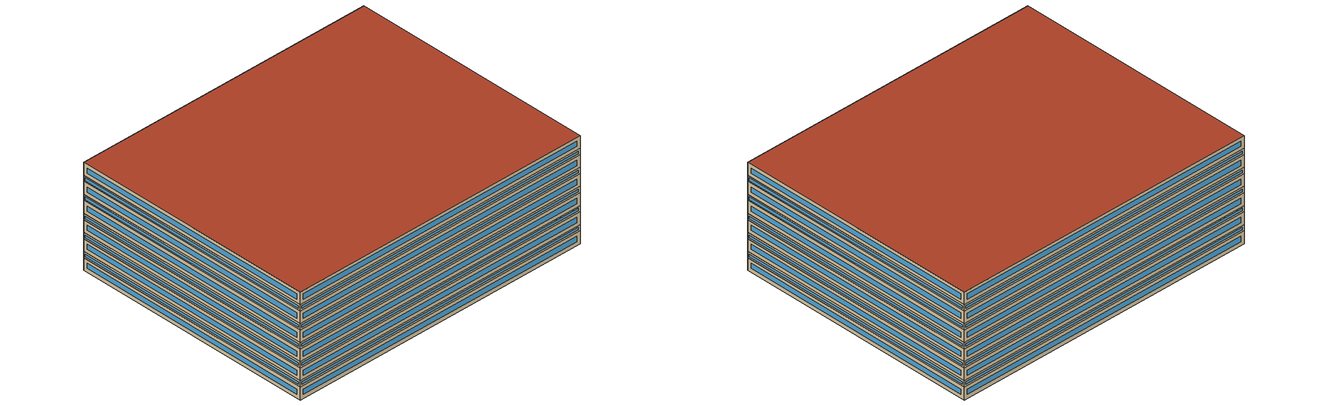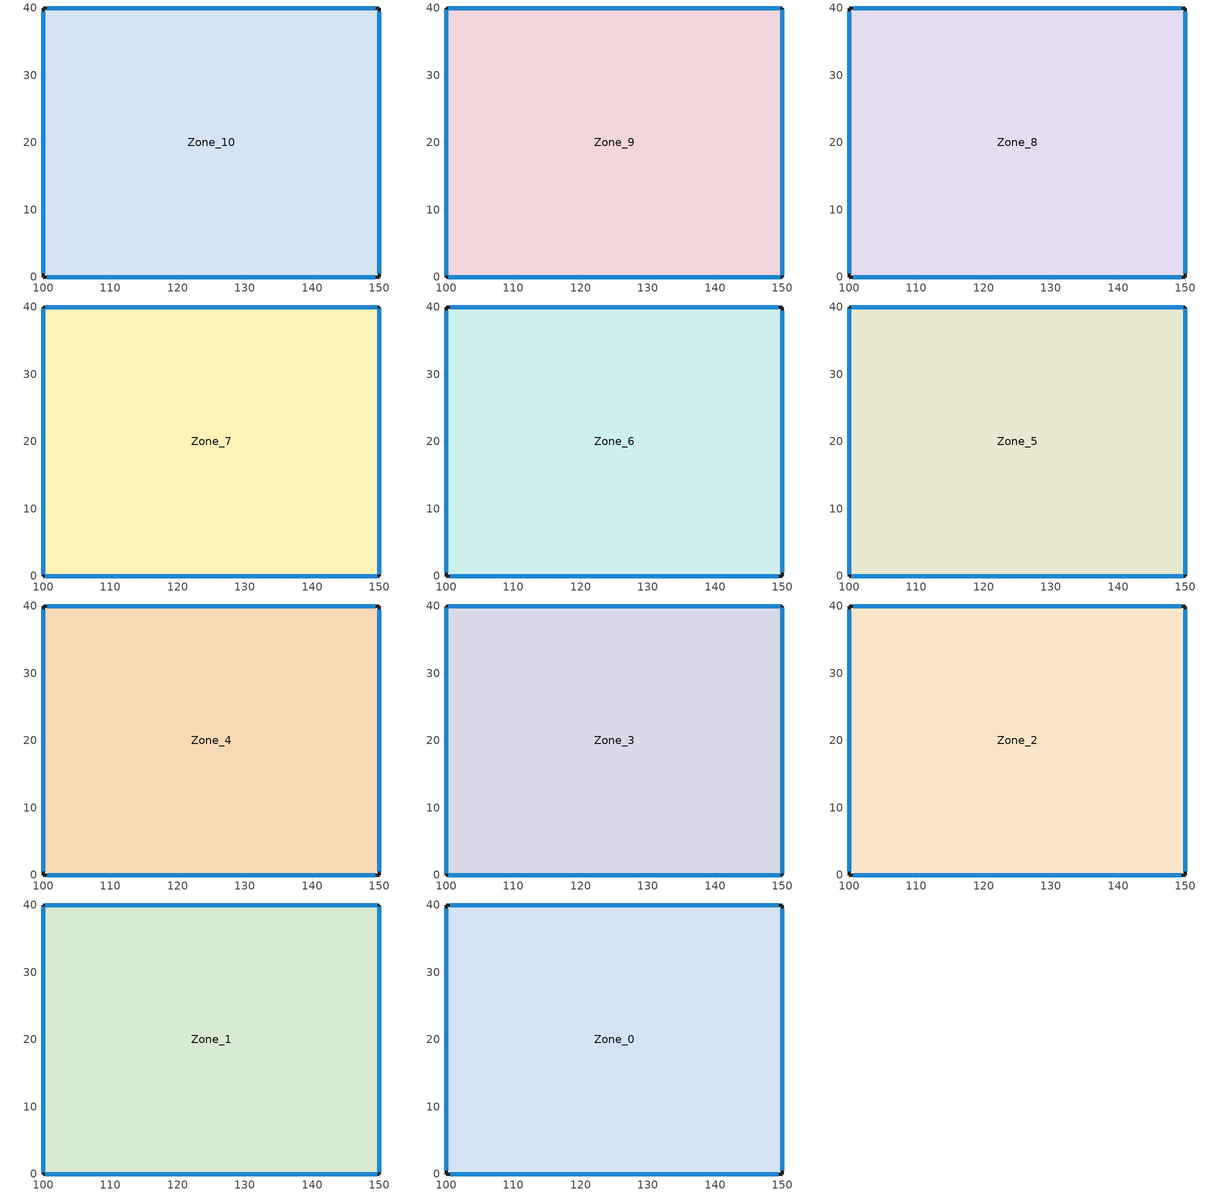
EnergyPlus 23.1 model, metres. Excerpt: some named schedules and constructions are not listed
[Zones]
Zone_10
 floor outside (90.1-2019 Nonresidential CZ 0 Exterior Floor (Mass)): 150,0 100,0 100,40 150,40 z0.5
 wall outside (90.1-2019 Nonresidential CZ 0 Exterior Wall (Mass)): 150,0 150,40 100,40 100,0 150,0 z0.5:2.5
 window (90.1-2019 Nonresidential CZ 0 Glazing (Operable)): 150,0.59 150,39.41 / 149.41,40 100.59,40 / 100,39.41 100,0.59 / 100.59,0 149.41,0 z1.09:1.91
Zone_9
 floor to Zone_10 (Interior Slab (Mass)_FLIPPED): 150,0 100,0 100,40 150,40 z2.5
 wall outside (90.1-2019 Nonresidential CZ 0 Exterior Wall (Mass)): 150,0 150,40 100,40 100,0 150,0 z2.5:3.5
 window (90.1-2019 Nonresidential CZ 0 Glazing (Operable)): 150,0.3 150,39.7 / 149.7,40 100.3,40 / 100,39.7 100,0.3 / 100.3,0 149.7,0 z2.8:3.2
Zone_8
 floor to Zone_9 (Interior Slab (Mass)_FLIPPED): 150,0 100,0 100,40 150,40 z3.5
 wall outside (90.1-2019 Nonresidential CZ 0 Exterior Wall (Mass)): 150,0 150,40 100,40 100,0 150,0 z3.5:5.5
 window (90.1-2019 Nonresidential CZ 0 Glazing (Operable)): 150,0.59 150,39.41 / 149.41,40 100.59,40 / 100,39.41 100,0.59 / 100.59,0 149.41,0 z4.09:4.91
Zone_7
 floor to Zone_8 (Interior Slab (Mass)_FLIPPED): 150,0 100,0 100,40 150,40 z5.5
 wall outside (90.1-2019 Nonresidential CZ 0 Exterior Wall (Mass)): 150,0 150,40 100,40 100,0 150,0 z5.5:6.5
 window (90.1-2019 Nonresidential CZ 0 Glazing (Operable)): 150,0.3 150,39.7 / 149.7,40 100.3,40 / 100,39.7 100,0.3 / 100.3,0 149.7,0 z5.8:6.2
Zone_6
 floor to Zone_7 (Interior Slab (Mass)_FLIPPED): 150,0 100,0 100,40 150,40 z6.5
 wall outside (90.1-2019 Nonresidential CZ 0 Exterior Wall (Mass)): 150,0 150,40 100,40 100,0 150,0 z6.5:8.5
 window (90.1-2019 Nonresidential CZ 0 Glazing (Operable)): 150,0.59 150,39.41 / 149.41,40 100.59,40 / 100,39.41 100,0.59 / 100.59,0 149.41,0 z7.09:7.91
Zone_5
 floor to Zone_6 (Interior Slab (Mass)_FLIPPED): 150,0 100,0 100,40 150,40 z8.5
 wall outside (90.1-2019 Nonresidential CZ 0 Exterior Wall (Mass)): 150,0 150,40 100,40 100,0 150,0 z8.5:9.5
 window (90.1-2019 Nonresidential CZ 0 Glazing (Operable)): 150,0.3 150,39.7 / 149.7,40 100.3,40 / 100,39.7 100,0.3 / 100.3,0 149.7,0 z8.8:9.2
Zone_4
 floor to Zone_5 (Interior Slab (Mass)_FLIPPED): 150,0 100,0 100,40 150,40 z9.5
 wall outside (90.1-2019 Nonresidential CZ 0 Exterior Wall (Mass)): 150,0 150,40 100,40 100,0 150,0 z9.5:11.5
 window (90.1-2019 Nonresidential CZ 0 Glazing (Operable)): 150,0.59 150,39.41 / 149.41,40 100.59,40 / 100,39.41 100,0.59 / 100.59,0 149.41,0 z10.09:10.91
Zone_3
 floor to Zone_4 (Interior Slab (Mass)_FLIPPED): 150,0 100,0 100,40 150,40 z11.5
 wall outside (90.1-2019 Nonresidential CZ 0 Exterior Wall (Mass)): 150,0 150,40 100,40 100,0 150,0 z11.5:12.5
 window (90.1-2019 Nonresidential CZ 0 Glazing (Operable)): 150,0.3 150,39.7 / 149.7,40 100.3,40 / 100,39.7 100,0.3 / 100.3,0 149.7,0 z11.8:12.2
Zone_2
 floor to Zone_3 (Interior Slab (Mass)_FLIPPED): 150,0 100,0 100,40 150,40 z12.5
 wall outside (90.1-2019 Nonresidential CZ 0 Exterior Wall (Mass)): 150,0 150,40 100,40 100,0 150,0 z12.5:14.5
 window (90.1-2019 Nonresidential CZ 0 Glazing (Operable)): 150,0.59 150,39.41 / 149.41,40 100.59,40 / 100,39.41 100,0.59 / 100.59,0 149.41,0 z13.09:13.91
Zone_1
 floor to Zone_2 (Interior Slab (Mass)_FLIPPED): 150,0 100,0 100,40 150,40 z14.5
 wall outside (90.1-2019 Nonresidential CZ 0 Exterior Wall (Mass)): 150,0 150,40 100,40 100,0 150,0 z14.5:15.5
 window (90.1-2019 Nonresidential CZ 0 Glazing (Operable)): 150,0.3 150,39.7 / 149.7,40 100.3,40 / 100,39.7 100,0.3 / 100.3,0 149.7,0 z14.8:15.2
Zone_0
 floor to Zone_1 (Interior Slab (Mass)_FLIPPED): 150,0 100,0 100,40 150,40 z15.5
 wall outside (90.1-2019 Nonresidential CZ 0 Exterior Wall (Mass)): 150,0 150,40 100,40 100,0 150,0 z15.5:17.5
 window (90.1-2019 Nonresidential CZ 0 Glazing (Operable)): 150,0.59 150,39.41 / 149.41,40 100.59,40 / 100,39.41 100,0.59 / 100.59,0 149.41,0 z16.09:16.91
 roof outside (90.1-2019 Nonresidential CZ 0 Exterior Roof (Mass)): 150,0 150,40 100,40 100,0 z17.5
[Schedule:Week:Daily]
CoolAvail_Zone_0_5: bfa7a8d4-6c56-4eff-bc5e-0618cf705621, 9cbed45e-63e8-4420-9a23-7f25957aa236, ef76ad71-7aaa-48a0-8e2c-fa70e842b56d, a43690ce-abb1-4da6-8cce-8481ea17eb74, 9cea89d7-eb24-4dcb-80fd-6958ede221d2, f4515d3c-328b-4c36-b737-3e4fbc606386, d6c9fbda-9c15-47d9-b869-da36010bdc4e, bfa7a8d4-6c56-4eff-bc5e-0618cf705621, bfa7a8d4-6c56-4eff-bc5e-0618cf705621, bfa7a8d4-6c56-4eff-bc5e-0618cf705621, bfa7a8d4-6c56-4eff-bc5e-0618cf705621, bfa7a8d4-6c56-4eff-bc5e-0618cf705621
CoolAvail_Zone_0_6: 59e5be97-33a9-4e03-82cd-77cbf9fea0a8, f5dad141-542a-48d2-b0c4-1b4ec5e46d7d, e0329e75-8594-46f3-8365-09f184f3d3c9, b85ddf77-71dd-4be8-8f48-0589f0cc54c9, 7c17c076-9c5c-4c49-8d7e-45ff4d4fd69f, 12a81014-9a70-4d75-962c-54732fd2817a, c8675d83-cc90-463b-8c33-fb7fa0b07f96, 59e5be97-33a9-4e03-82cd-77cbf9fea0a8, 59e5be97-33a9-4e03-82cd-77cbf9fea0a8, 59e5be97-33a9-4e03-82cd-77cbf9fea0a8, 59e5be97-33a9-4e03-82cd-77cbf9fea0a8, 59e5be97-33a9-4e03-82cd-77cbf9fea0a8
CoolAvail_Zone_0_7: cc56d085-d39f-49b6-9984-6ebc21cebae5, 10959cd0-f199-414d-9872-cf62450d83ae, 3cb80067-d96f-4fd9-81ae-80d8df03a0bd, d27c0b45-92c3-4db3-94aa-8d0116486a5d, faa8700b-9fde-41c6-9d48-d74e5590db6a, be9f164d-7db2-450c-ba37-8baf8c0ef6a5, 0efa19ce-e470-418a-8fb1-a87900ff5547, cc56d085-d39f-49b6-9984-6ebc21cebae5, cc56d085-d39f-49b6-9984-6ebc21cebae5, cc56d085-d39f-49b6-9984-6ebc21cebae5, cc56d085-d39f-49b6-9984-6ebc21cebae5, cc56d085-d39f-49b6-9984-6ebc21cebae5
CoolAvail_Zone_0_8: 11e1f09c-7582-4db8-b70a-5f12b58b5dc1, 8d978f04-2901-4319-afd5-be1bd5bee483, 486659df-fef1-48ce-bb1c-c3dd13010f79, 0366723c-bc0d-41cf-a795-b8832c644d88, d8c662f0-4c6b-42ae-a5f8-e1e0e819b8d4, 562e9b33-d1b3-493e-8375-723c1353a6f5, 8a405f9d-42d0-44d9-96d0-330464419840, 11e1f09c-7582-4db8-b70a-5f12b58b5dc1, 11e1f09c-7582-4db8-b70a-5f12b58b5dc1, 11e1f09c-7582-4db8-b70a-5f12b58b5dc1, 11e1f09c-7582-4db8-b70a-5f12b58b5dc1, 11e1f09c-7582-4db8-b70a-5f12b58b5dc1
CoolAvail_Zone_0_9: f2db2952-6156-4be0-b031-513d2b609a8c, c3d44b06-ad62-4a2a-9ce1-f80689ff660c, 8a405f9d-42d0-44d9-96d0-330464419840, 26011c86-58b0-47a6-b7ac-7f8563470614, ee257502-f434-459f-b2b2-f89f0795eda3, 5e1cf9e3-ebf4-4ece-97b1-18b0a8a31690, 263a5a61-1005-4029-ad1b-b767cfe35c9a, f2db2952-6156-4be0-b031-513d2b609a8c, f2db2952-6156-4be0-b031-513d2b609a8c, f2db2952-6156-4be0-b031-513d2b609a8c, f2db2952-6156-4be0-b031-513d2b609a8c, f2db2952-6156-4be0-b031-513d2b609a8c
CoolAvail_Zone_0_10: b28ff34a-97d2-4053-96a5-9acbe20769d3, 8a405f9d-42d0-44d9-96d0-330464419840, 63384a4c-9a77-477f-b9fc-a7fdd59f03d3, c76344e2-4c84-49b0-b137-45472a97be06, dacf9c4f-a16a-4dea-aa38-e56684c88150, d44360a1-31f5-418b-95dc-6b8b4617e77d, 5390ab0d-8085-4e6a-8bdc-433647d100b4, b28ff34a-97d2-4053-96a5-9acbe20769d3, b28ff34a-97d2-4053-96a5-9acbe20769d3, b28ff34a-97d2-4053-96a5-9acbe20769d3, b28ff34a-97d2-4053-96a5-9acbe20769d3, b28ff34a-97d2-4053-96a5-9acbe20769d3
CoolAvail_Zone_0_11: 8a405f9d-42d0-44d9-96d0-330464419840, 2b8d5e29-07b5-4375-84f3-7e73669e9175, 3a0204a8-4d5d-41e9-8140-a7a473ba1b05, cb9b3dab-3040-43a9-9f2c-7b7c161b15a6, a3d280ab-82f1-45d7-8cca-5a24b01e2a6f, c001c453-f69e-448c-8d33-b542edf875d6, 191eb09b-cef3-4d27-8d14-0055ef203aa4, 8a405f9d-42d0-44d9-96d0-330464419840, 8a405f9d-42d0-44d9-96d0-330464419840, 8a405f9d-42d0-44d9-96d0-330464419840, 8a405f9d-42d0-44d9-96d0-330464419840, 8a405f9d-42d0-44d9-96d0-330464419840
CoolAvail_Zone_0_12: 8d9dd40b-f5b2-4f36-824a-397c20008174, 41e65c28-817b-4d10-8260-7fd657d4a8b6, e3f1449a-5789-42cc-85f7-f1df5d4685aa, b015f029-59fd-4882-8d7d-9e79fa4d0a65, e2ee728e-757a-497b-b5b6-d78eaf94be34, d8f13d92-78d2-4bae-a025-28c6bf115016, c376802d-16c4-43a9-a7ce-9245a3954db4, 8d9dd40b-f5b2-4f36-824a-397c20008174, 8d9dd40b-f5b2-4f36-824a-397c20008174, 8d9dd40b-f5b2-4f36-824a-397c20008174, 8d9dd40b-f5b2-4f36-824a-397c20008174, 8d9dd40b-f5b2-4f36-824a-397c20008174
CoolAvail_Zone_0_13: 6a0dd6d0-2053-4e08-afd2-584c9f20a87a, 29de9b9f-1699-40cd-89d7-d4e65299d2f3, 75d18138-b2cd-4d38-b6c1-a88f72da3fcc, bd7f5a20-327d-4547-bbc3-5b7452d7e966, bb364aa2-3d88-425e-afcd-be4a77a556ae, 9d736532-3372-4234-86f8-cec98393f69c, 51f0637d-8233-4b49-a189-c331064c739d, 6a0dd6d0-2053-4e08-afd2-584c9f20a87a, 6a0dd6d0-2053-4e08-afd2-584c9f20a87a, 6a0dd6d0-2053-4e08-afd2-584c9f20a87a, 6a0dd6d0-2053-4e08-afd2-584c9f20a87a, 6a0dd6d0-2053-4e08-afd2-584c9f20a87a
CoolAvail_Zone_0_14: 3b64f659-7a87-43c0-8593-ffb75930c7f4, 9866af8d-7ab0-4c81-8db6-ce00146023e8, 02405d4e-0d02-4eff-9657-d8f9128f4eab, b917b18e-be4c-4d95-8ca7-ef00fec35358, 70c9cd82-fe0e-49ee-aaf4-1c8ff27f5354, 42b8bfae-4ab3-4b91-9049-5aef0e0a45b5, 9cbcde63-174f-4098-b545-8a02de437128, 3b64f659-7a87-43c0-8593-ffb75930c7f4, 3b64f659-7a87-43c0-8593-ffb75930c7f4, 3b64f659-7a87-43c0-8593-ffb75930c7f4, 3b64f659-7a87-43c0-8593-ffb75930c7f4, 3b64f659-7a87-43c0-8593-ffb75930c7f4
CoolAvail_Zone_0_15: 19dac5b0-28fc-460c-81f9-3dbb121f2bf8, e9c57910-916d-46b4-aea8-ffc3126c18fa, 2e73e53b-a754-47bd-965a-2e9b6a3bb011, 3f37206c-4197-45cd-98ea-0984f4deacec, 8f52b9ad-d695-459a-8123-1d00cf1d1862, 923948f4-e046-4f33-9833-6f095076ca41, 2b3fc603-4b4f-4d7a-8bc2-6e0e08bcdc7b, 19dac5b0-28fc-460c-81f9-3dbb121f2bf8, 19dac5b0-28fc-460c-81f9-3dbb121f2bf8, 19dac5b0-28fc-460c-81f9-3dbb121f2bf8, 19dac5b0-28fc-460c-81f9-3dbb121f2bf8, 19dac5b0-28fc-460c-81f9-3dbb121f2bf8
CoolAvail_Zone_0_16: 2b24e0a0-77cd-4c2a-b642-03fc66f5c8b9, 106d7206-3cd6-40aa-bb3f-d1aa542cc2ae, d8816c3b-0b15-4ece-87b0-550193ae6b3b, 90097c4d-ccdb-4846-818d-3cb2f30ef5dc, 61b5032f-cd16-4827-b89d-23ab93cb0bca, 18b198f9-c7da-4087-b865-159950c574c9, df11aa4b-5de7-4dcf-b1b6-ac577a82ad4a, 2b24e0a0-77cd-4c2a-b642-03fc66f5c8b9, 2b24e0a0-77cd-4c2a-b642-03fc66f5c8b9, 2b24e0a0-77cd-4c2a-b642-03fc66f5c8b9, 2b24e0a0-77cd-4c2a-b642-03fc66f5c8b9, 2b24e0a0-77cd-4c2a-b642-03fc66f5c8b9
CoolAvail_Zone_0_17: 30b9171a-7657-45ad-8017-84e6404a233f, eef20202-03ec-4909-bd15-b857f90d6a31, bfdf7701-11bf-443c-8628-7934162078ba, d15e5b5d-5e37-4174-a93b-1081d327ba36, dcbeb821-1698-4cac-b286-aea139742297, 7116dbe5-212a-4f86-9218-e9f82299a115, 38d1916f-2a8a-4ab0-92c9-4a2c45943095, 30b9171a-7657-45ad-8017-84e6404a233f, 30b9171a-7657-45ad-8017-84e6404a233f, 30b9171a-7657-45ad-8017-84e6404a233f, 30b9171a-7657-45ad-8017-84e6404a233f, 30b9171a-7657-45ad-8017-84e6404a233f
CoolAvail_Zone_0_18: 0a7de23c-0324-448c-89ba-2cd380fbd515, 2aff8466-0908-4b61-bc1a-6bceaf2a4e85, aebfd59d-58d0-45e9-a04d-295ea184cf9d, 0a7de23c-0324-448c-89ba-2cd380fbd515, def8fd52-9c04-459b-b488-edd1ceb558e8, 2724fd72-7d31-4623-8ce8-dae60800fc56, a52faff9-5955-42e7-a57b-6a64d24945f9, 0a7de23c-0324-448c-89ba-2cd380fbd515, 0a7de23c-0324-448c-89ba-2cd380fbd515, 0a7de23c-0324-448c-89ba-2cd380fbd515, 0a7de23c-0324-448c-89ba-2cd380fbd515, 0a7de23c-0324-448c-89ba-2cd380fbd515
CoolAvail_Zone_0_19: 51f33bcb-c1b9-4dbf-a088-91283180cc94, f02aa9f5-7836-4d4f-86de-6ff0b72cae85, e110b118-d81a-4b43-8216-c1da41565a46, a215011d-4356-478b-a21d-b576fe264fa7, 516b1c36-25e3-4fd2-ba88-c9e099409a74, 2c939a17-2f24-48a6-9bbb-2f1d91a34e61, 83adf70c-07ae-41d9-8fd2-a52c17277c96, 51f33bcb-c1b9-4dbf-a088-91283180cc94, 51f33bcb-c1b9-4dbf-a088-91283180cc94, 51f33bcb-c1b9-4dbf-a088-91283180cc94, 51f33bcb-c1b9-4dbf-a088-91283180cc94, 51f33bcb-c1b9-4dbf-a088-91283180cc94
CoolAvail_Zone_0_20: 5dda5916-6d3c-48d9-a4eb-7cd58c6ca905, 90be5a14-d185-49e9-b411-98636482d1e4, 51f33bcb-c1b9-4dbf-a088-91283180cc94, 7a625284-486a-4df8-a195-787275be78b9, 2d9d3bc2-2be8-40e2-ba93-16945def3971, 50c1e71f-3c6f-4dce-aea5-29f5db3406b0, 3b2a50bb-8273-4419-a75b-b061611c1ee3, 5dda5916-6d3c-48d9-a4eb-7cd58c6ca905, 5dda5916-6d3c-48d9-a4eb-7cd58c6ca905, 5dda5916-6d3c-48d9-a4eb-7cd58c6ca905, 5dda5916-6d3c-48d9-a4eb-7cd58c6ca905, 5dda5916-6d3c-48d9-a4eb-7cd58c6ca905
CoolAvail_Zone_0_21: 79654032-0147-43e8-b268-009458f05259, 9cbed45e-63e8-4420-9a23-7f25957aa236, 033e5d23-12a7-46dc-9698-c5c22ac64766, ca0514e6-15e5-43fc-9152-7c261e085220, e4cf8d18-b06a-4275-8dae-d644d1fffa45, 5dfc78b0-88dd-4231-a396-0eb56cbd5de2, ad5cdd03-fd0d-46d1-a952-4600b6bc9a7e, 79654032-0147-43e8-b268-009458f05259, 79654032-0147-43e8-b268-009458f05259, 79654032-0147-43e8-b268-009458f05259, 79654032-0147-43e8-b268-009458f05259, 79654032-0147-43e8-b268-009458f05259
CoolAvail_Zone_0_22: ae0897ba-8887-4847-a761-27c239ed7601, e9241817-41b8-4c97-a5ac-5b412bfbf647, 6ed750c0-6651-479f-8583-a43f3ec745a4, ab5efb21-1b2c-4519-9a10-06b047222dca, 46cdaba4-7fc0-49bc-aa2e-e63d6e3d887b, 9b530ce9-eca5-4026-a7f3-7d5d08ebb73a, a49a7585-76db-4f9a-93a1-7b1e433aaa8e, ae0897ba-8887-4847-a761-27c239ed7601, ae0897ba-8887-4847-a761-27c239ed7601, ae0897ba-8887-4847-a761-27c239ed7601, ae0897ba-8887-4847-a761-27c239ed7601, ae0897ba-8887-4847-a761-27c239ed7601
CoolAvail_Zone_0_23: bf5dcc97-0650-4216-94ab-1fe1f55276a6, aaa1963e-e4e9-4f0a-8b44-b0072f10ddaf, b3fd5bc3-90ed-4f8e-8d6f-127abbd410e7, 532fc8c8-b428-4593-a29f-3708c2500318, c4eee6c1-9e5e-41c9-af96-8911827a25c9, db590865-4fe0-4535-94e5-8bd3e82d6c2f, 4a43e340-611f-4e7f-be46-f3b1aaa300a3, bf5dcc97-0650-4216-94ab-1fe1f55276a6, bf5dcc97-0650-4216-94ab-1fe1f55276a6, bf5dcc97-0650-4216-94ab-1fe1f55276a6, bf5dcc97-0650-4216-94ab-1fe1f55276a6, bf5dcc97-0650-4216-94ab-1fe1f55276a6
CoolAvail_Zone_0_24: b4f70b77-5474-4961-b665-f4b872168fce, 62a84dcf-005e-479f-bf49-5971cac001d6, 95043a9f-ae9f-4096-93dd-0030d5745bee, 71b5a1bf-89df-478a-94ba-3e6d224b1fce, 067f6a9f-440f-4da4-bc3c-4016dbe239e3, 51920650-d57b-432c-8473-77c249c60af3, 4e089610-16fc-4de8-8654-57ed60320646, b4f70b77-5474-4961-b665-f4b872168fce, b4f70b77-5474-4961-b665-f4b872168fce, b4f70b77-5474-4961-b665-f4b872168fce, b4f70b77-5474-4961-b665-f4b872168fce, b4f70b77-5474-4961-b665-f4b872168fce
CoolAvail_Zone_0_25: 3a8ff466-1572-43e3-b7c1-fb57bae7e5f6, af582de9-854c-4b27-ac37-ec64c0e964a6, 9561be1d-9728-4a63-9683-414e658ba770, 0c5d451c-b26a-42e6-8045-81209f73361d, 13c9dcf3-7c3c-4939-99bc-a66501a51218, bd35f572-6c14-4c75-a87f-39b822fabd9c, a0464ed6-f6ce-463c-902f-f49dfcaf50e5, 3a8ff466-1572-43e3-b7c1-fb57bae7e5f6, 3a8ff466-1572-43e3-b7c1-fb57bae7e5f6, 3a8ff466-1572-43e3-b7c1-fb57bae7e5f6, 3a8ff466-1572-43e3-b7c1-fb57bae7e5f6, 3a8ff466-1572-43e3-b7c1-fb57bae7e5f6
CoolAvail_Zone_0_26: 1a058e7b-2432-44ee-a387-212f9af2a98e, 89cbe1b4-be8d-420b-ad1d-481134bae030, e2c5f702-147f-4f45-8f93-eb151656052a, e8feb143-6619-4e44-abe4-59084b4926e8, d6372546-09e3-4d54-a7ad-aef5bb923712, bc1f5db8-0343-4289-98cc-e794d962400e, 8e44327a-f274-4954-8564-baa047c96d54, 1a058e7b-2432-44ee-a387-212f9af2a98e, 1a058e7b-2432-44ee-a387-212f9af2a98e, 1a058e7b-2432-44ee-a387-212f9af2a98e, 1a058e7b-2432-44ee-a387-212f9af2a98e, 1a058e7b-2432-44ee-a387-212f9af2a98e
CoolAvail_Zone_0_27: 5ebd543f-653b-4453-a2d1-aa20cdf9a81a, bec830b0-02b2-4883-9ad5-dd031b4d9da0, ac1a399e-7844-498d-8094-53b89d6a8a63, b0a6c523-17be-4de8-a007-4749900e1979, 89440362-d1a5-4c98-b4b5-20ca6e0c723e, 9bd72d2d-7662-4cc1-85ea-05f916025e89, e36e2bb7-caca-44e1-8e18-b27da54db28d, 5ebd543f-653b-4453-a2d1-aa20cdf9a81a, 5ebd543f-653b-4453-a2d1-aa20cdf9a81a, 5ebd543f-653b-4453-a2d1-aa20cdf9a81a, 5ebd543f-653b-4453-a2d1-aa20cdf9a81a, 5ebd543f-653b-4453-a2d1-aa20cdf9a81a
CoolAvail_Zone_0_28: 52f27922-8312-42f5-9ce3-bbaede20f962, d69800f2-0a2a-4179-96c9-3c352552a6cb, a7b39a6e-c28e-400f-b0cb-b89a44eba3be, 3c63a5d8-3374-4310-95cc-48742d6db97b, d15e5b5d-5e37-4174-a93b-1081d327ba36, 3a47506a-f390-4411-a07b-474aca295586, 79654032-0147-43e8-b268-009458f05259, 52f27922-8312-42f5-9ce3-bbaede20f962, 52f27922-8312-42f5-9ce3-bbaede20f962, 52f27922-8312-42f5-9ce3-bbaede20f962, 52f27922-8312-42f5-9ce3-bbaede20f962, 52f27922-8312-42f5-9ce3-bbaede20f962
CoolAvail_Zone_0_29: 9bbad1f3-deb7-427f-9d25-8d7d36413950, 53c1ea5d-1ebb-48b4-bd44-e5e57a493b47, 571e5022-c7a9-4193-872e-adb23b875967, fd1eebb7-ae25-4a0b-9ae9-f39244b66f8c, d15e5b5d-5e37-4174-a93b-1081d327ba36, d15e5b5d-5e37-4174-a93b-1081d327ba36, b8639eff-2515-4373-8ad7-ac73a9e1f874, 9bbad1f3-deb7-427f-9d25-8d7d36413950, 9bbad1f3-deb7-427f-9d25-8d7d36413950, 9bbad1f3-deb7-427f-9d25-8d7d36413950, 9bbad1f3-deb7-427f-9d25-8d7d36413950, 9bbad1f3-deb7-427f-9d25-8d7d36413950
CoolAvail_Zone_0_30: 7184da34-240c-4b6d-93ce-fbc2130ab747, 8a405f9d-42d0-44d9-96d0-330464419840, dc97af03-2384-4bb0-99b3-728cf9247e1d, 3a76f166-5242-40e2-934c-137b1db0427f, 603d38bc-9358-45a7-b500-89b06c01529a, 4439b08b-b3b5-4bb0-872a-ef064c6df472, 961611fc-6cb6-40a5-a8bc-84e99b759f59, 7184da34-240c-4b6d-93ce-fbc2130ab747, 7184da34-240c-4b6d-93ce-fbc2130ab747, 7184da34-240c-4b6d-93ce-fbc2130ab747, 7184da34-240c-4b6d-93ce-fbc2130ab747, 7184da34-240c-4b6d-93ce-fbc2130ab747
CoolAvail_Zone_0_31: 5a908684-f9cf-45b4-b5b8-ae8a123e500a, 7a625284-486a-4df8-a195-787275be78b9, 571e5022-c7a9-4193-872e-adb23b875967, 51099a20-6c29-4076-87bc-da8d38a44a4c, 9f34e41f-fa0a-4cca-84f2-8a4b7e5c9fff, 2e3ce53a-b27f-4b19-865a-8a59f8f3d9be, fb570989-6d79-4e23-96a0-bc028a045480, 5a908684-f9cf-45b4-b5b8-ae8a123e500a, 5a908684-f9cf-45b4-b5b8-ae8a123e500a, 5a908684-f9cf-45b4-b5b8-ae8a123e500a, 5a908684-f9cf-45b4-b5b8-ae8a123e500a, 5a908684-f9cf-45b4-b5b8-ae8a123e500a
CoolAvail_Zone_0_32: 33920dee-67d3-4b8c-8265-b6fee3f7193f, 4d3eb448-9b0c-49e7-af43-dd11c7dbcc7f, 14827110-bb91-4569-9464-842db7c2f4c9, 4415725f-ac32-4013-943e-1ba89236a3ae, cde782c4-b684-40ae-8943-953bc67c3267, 680fbcb8-d65b-47a6-8f7d-5d6d7eec2a61, a5b1e0ee-6456-494a-ac05-9d128e00ea1b, 33920dee-67d3-4b8c-8265-b6fee3f7193f, 33920dee-67d3-4b8c-8265-b6fee3f7193f, 33920dee-67d3-4b8c-8265-b6fee3f7193f, 33920dee-67d3-4b8c-8265-b6fee3f7193f, 33920dee-67d3-4b8c-8265-b6fee3f7193f
CoolAvail_Zone_0_33: e6622f1f-2e6a-4cb0-9cfe-3307bc4e7330, ba0a8b03-b524-4944-950f-25f97ced0e71, 5e71a3d9-717c-4ec3-b2c5-cc67a8577d65, 0d333b0c-b992-4e52-952e-bc08f7f16e68, c7fc317e-73be-4404-b4ac-a850ff035b45, 033e5d23-12a7-46dc-9698-c5c22ac64766, 96585438-17a9-4f2d-ba76-5f25d7acb26b, e6622f1f-2e6a-4cb0-9cfe-3307bc4e7330, e6622f1f-2e6a-4cb0-9cfe-3307bc4e7330, e6622f1f-2e6a-4cb0-9cfe-3307bc4e7330, e6622f1f-2e6a-4cb0-9cfe-3307bc4e7330, e6622f1f-2e6a-4cb0-9cfe-3307bc4e7330
CoolAvail_Zone_0_34: 58776fbb-131a-4163-bc9f-bdc5d5c2f7db, 3c21969f-b920-492f-a4b9-10ae55c85706, 61b357f4-f6e6-4925-b387-1de39b7cc1fa, 0fa62410-a4f8-424e-bd98-b743837af38e, 502d5453-6122-42a2-9195-6f643fa86aa6, 348f92fa-facd-4d59-8293-b884daa41336, 975a310a-3582-4e8e-bbb1-4e74cdb09bf2, 58776fbb-131a-4163-bc9f-bdc5d5c2f7db, 58776fbb-131a-4163-bc9f-bdc5d5c2f7db, 58776fbb-131a-4163-bc9f-bdc5d5c2f7db, 58776fbb-131a-4163-bc9f-bdc5d5c2f7db, 58776fbb-131a-4163-bc9f-bdc5d5c2f7db
CoolAvail_Zone_0_35: 0a0e94e5-17e9-4f55-b6ba-0cff2d60cb48, 656ac055-7b5f-4ee6-a593-05e85dcc2151, f4a2c2a8-6a30-4858-af05-fa7fe88aa03f, d37df644-2e9c-4d79-a21b-c2ce73d4f76b, c8675d83-cc90-463b-8c33-fb7fa0b07f96, 2c28fc9b-8a8b-4620-840b-bf0f7868a53c, 4eb883bc-be96-4aad-97b9-e9b3bf60c7c0, 0a0e94e5-17e9-4f55-b6ba-0cff2d60cb48, 0a0e94e5-17e9-4f55-b6ba-0cff2d60cb48, 0a0e94e5-17e9-4f55-b6ba-0cff2d60cb48, 0a0e94e5-17e9-4f55-b6ba-0cff2d60cb48, 0a0e94e5-17e9-4f55-b6ba-0cff2d60cb48
CoolAvail_Zone_0_36: 974d3b50-240b-4423-8093-ecf7348e7a77, 5dda5916-6d3c-48d9-a4eb-7cd58c6ca905, d1377231-a0dc-4382-bb8f-9b1b18d367ac, 3bc0fb08-8a13-4cc9-ae99-47b2b77d3581, 64521ecc-3f76-405a-8015-79241e9814f1, 0b178198-81fe-45bb-924c-f1c7844d558f, 9561be1d-9728-4a63-9683-414e658ba770, 974d3b50-240b-4423-8093-ecf7348e7a77, 974d3b50-240b-4423-8093-ecf7348e7a77, 974d3b50-240b-4423-8093-ecf7348e7a77, 974d3b50-240b-4423-8093-ecf7348e7a77, 974d3b50-240b-4423-8093-ecf7348e7a77
CoolAvail_Zone_0_37: d15e5b5d-5e37-4174-a93b-1081d327ba36, 4dbaa0ec-594d-484d-9f40-ff97ba6f489b, 5637ac8b-84e2-4ae5-80ae-d1b10a38e0a6, 73b77d0b-158f-4ab2-b965-87fe1b25a0b5, a23a09be-1608-4e17-9d1a-3b0c8bebe0d6, bee6b387-4d5e-4adb-b40b-2d77ddca55e5, fefef696-33ff-4fe0-90e5-88765f0c1d3c, d15e5b5d-5e37-4174-a93b-1081d327ba36, d15e5b5d-5e37-4174-a93b-1081d327ba36, d15e5b5d-5e37-4174-a93b-1081d327ba36, d15e5b5d-5e37-4174-a93b-1081d327ba36, d15e5b5d-5e37-4174-a93b-1081d327ba36
CoolAvail_Zone_0_38: e88c6c5b-bd8b-4ff2-a5c8-6d02a455660d, d503720c-97db-4c8f-bb73-5fa63e187427, 974d3b50-240b-4423-8093-ecf7348e7a77, e6bef2dc-bc69-48b0-a87c-56ca68d267ba, b56f730e-0d16-40b5-8800-2eaec1f9e16d, 481d59af-034c-4750-aa96-4dfbceed2deb, 26478247-07dc-437b-9561-7dc0f47f08da, e88c6c5b-bd8b-4ff2-a5c8-6d02a455660d, e88c6c5b-bd8b-4ff2-a5c8-6d02a455660d, e88c6c5b-bd8b-4ff2-a5c8-6d02a455660d, e88c6c5b-bd8b-4ff2-a5c8-6d02a455660d, e88c6c5b-bd8b-4ff2-a5c8-6d02a455660d
CoolAvail_Zone_0_39: e0b2708d-d036-4065-8009-799a6ab6b869, 67b84bbc-35a5-464d-b2aa-46a085c2dace, 2ba26b7c-ec20-4d35-9d4d-c5aa899999db, 33fc359f-7dd0-4837-816f-1591cc087171, 09a3685a-2c69-4375-933e-06f930586e9f, 7321d2a9-7909-4930-a3a2-908d2a361488, d15e5b5d-5e37-4174-a93b-1081d327ba36, e0b2708d-d036-4065-8009-799a6ab6b869, e0b2708d-d036-4065-8009-799a6ab6b869, e0b2708d-d036-4065-8009-799a6ab6b869, e0b2708d-d036-4065-8009-799a6ab6b869, e0b2708d-d036-4065-8009-799a6ab6b869
CoolAvail_Zone_0_40: fd1eebb7-ae25-4a0b-9ae9-f39244b66f8c, 95fa02f2-2dcb-463b-95b4-cc12a435ff88, a7a1d405-c573-4bb9-b67b-8ce496c3c19b, 45c8ce96-07ae-4084-a6ae-a2589231fdf2, b97038e8-cb96-4908-8caf-aebc44971e05, 935ce55b-c2eb-4d0a-8971-2a44efc75534, 7f483035-ffa4-4953-83d1-3a987444b79a, fd1eebb7-ae25-4a0b-9ae9-f39244b66f8c, fd1eebb7-ae25-4a0b-9ae9-f39244b66f8c, fd1eebb7-ae25-4a0b-9ae9-f39244b66f8c, fd1eebb7-ae25-4a0b-9ae9-f39244b66f8c, fd1eebb7-ae25-4a0b-9ae9-f39244b66f8c
CoolAvail_Zone_0_41: 2dcc873a-a15d-4898-9fc1-872ab014c7bf, bbb2faed-3f6a-44d8-aaf0-78c2e5e9e339, e423462b-1761-430d-9fe2-04f5ce2df798, 221900c0-e161-4b32-8dcf-c06f7f97bc00, 0c28a0af-c182-4c21-a87c-47ab7c06f9a6, 531176dc-aaea-4caa-8757-48b7464adbe8, f02c8604-d348-4cbe-8dd2-544ac135fb9a, 2dcc873a-a15d-4898-9fc1-872ab014c7bf, 2dcc873a-a15d-4898-9fc1-872ab014c7bf, 2dcc873a-a15d-4898-9fc1-872ab014c7bf, 2dcc873a-a15d-4898-9fc1-872ab014c7bf, 2dcc873a-a15d-4898-9fc1-872ab014c7bf
CoolAvail_Zone_0_42: 55b381e4-677b-4329-b664-d2a45fb87942, 4b302ba2-075a-4b97-9e24-a58132b1d411, 02e56310-3f5e-4da5-a1ac-b244952a844e, 2bf2147b-2790-43df-95a8-867ac31a1a3b, beec6d2d-9b4d-454c-bab1-ccd7f0066b7f, e315acb1-8100-4df8-a883-a898b626087a, 338386b5-c2be-4c5a-bb7b-7ed45e145b6a, 55b381e4-677b-4329-b664-d2a45fb87942, 55b381e4-677b-4329-b664-d2a45fb87942, 55b381e4-677b-4329-b664-d2a45fb87942, 55b381e4-677b-4329-b664-d2a45fb87942, 55b381e4-677b-4329-b664-d2a45fb87942
CoolAvail_Zone_0_43: a3fc49ce-a702-4050-a4d4-f0b41f3f04d1, 61f6c040-2eff-4334-87d1-fc18078c5b4d, 216a5813-e1aa-4f98-a3d9-45aafe295c6f, ed36eb50-59d0-4664-b429-3e82567ec3db, 8268aa2b-f0c7-4399-82b5-6ee22692aaec, 7e1150bf-fcb5-4083-bada-e8b812130924, bac10eca-6aad-4b6c-99d9-6d047ad927fb, a3fc49ce-a702-4050-a4d4-f0b41f3f04d1, a3fc49ce-a702-4050-a4d4-f0b41f3f04d1, a3fc49ce-a702-4050-a4d4-f0b41f3f04d1, a3fc49ce-a702-4050-a4d4-f0b41f3f04d1, a3fc49ce-a702-4050-a4d4-f0b41f3f04d1
CoolAvail_Zone_0_44: 64c5fce2-a931-45de-ae17-11bb6b7ec4f7, 47937c46-9517-4e7e-a3e7-344cd70182dd, 6875829c-b567-4096-a9a7-070edf4a5beb, 1ef194d5-600d-436e-896f-97ae3dce0780, a412ade5-a070-42a9-a7bc-82a2a93165c4, 8a1bcc7b-a4db-415c-b492-aece4c5ef8ef, 54881f83-04a8-4966-a892-547419b078ed, 64c5fce2-a931-45de-ae17-11bb6b7ec4f7, 64c5fce2-a931-45de-ae17-11bb6b7ec4f7, 64c5fce2-a931-45de-ae17-11bb6b7ec4f7, 64c5fce2-a931-45de-ae17-11bb6b7ec4f7, 64c5fce2-a931-45de-ae17-11bb6b7ec4f7
CoolAvail_Zone_0_45: 2b397f9f-8be1-4396-8707-4f27285c48cf, 8a405f9d-42d0-44d9-96d0-330464419840, 406e654a-9fdf-4ae3-be6f-feb498b17671, d744ff22-ee5c-4023-b1c9-87d2f9fe7dfb, 2ba26b7c-ec20-4d35-9d4d-c5aa899999db, 18633dd2-a644-4504-9320-c2cd889ac2f6, 2b397f9f-8be1-4396-8707-4f27285c48cf, 2b397f9f-8be1-4396-8707-4f27285c48cf, 2b397f9f-8be1-4396-8707-4f27285c48cf, 2b397f9f-8be1-4396-8707-4f27285c48cf, 2b397f9f-8be1-4396-8707-4f27285c48cf, 2b397f9f-8be1-4396-8707-4f27285c48cf
CoolAvail_Zone_0_46: 309667cc-af2f-4954-85bc-5c148a350b4a, 4b302ba2-075a-4b97-9e24-a58132b1d411, c5798417-1c1b-466f-842b-606aee00b441, 3561d5a0-8828-4d36-a964-a15591300829, a7ceca8a-c546-48e0-a49a-66e985bab7ce, 5cde5439-ff1c-4de1-beaa-ff53f8bc1147, 8eda0833-9465-44ca-b207-203164fd8480, 309667cc-af2f-4954-85bc-5c148a350b4a, 309667cc-af2f-4954-85bc-5c148a350b4a, 309667cc-af2f-4954-85bc-5c148a350b4a, 309667cc-af2f-4954-85bc-5c148a350b4a, 309667cc-af2f-4954-85bc-5c148a350b4a
CoolAvail_Zone_0_47: c07bb51f-4667-4208-a672-928bc48b7e71, 0f0ad8b2-2234-4335-ac35-566c41478452, 6d6db758-2500-443d-bdef-894acfca45ea, 3f746df6-9fc2-4e6b-862d-bfddc29698c6, cc53f02f-f23b-4eea-8bb5-4934ea585736, f312e64c-c167-464e-bd74-4efe2e397cf8, a00cccfd-5229-4c20-b9c7-1c7349c5186a, c07bb51f-4667-4208-a672-928bc48b7e71, c07bb51f-4667-4208-a672-928bc48b7e71, c07bb51f-4667-4208-a672-928bc48b7e71, c07bb51f-4667-4208-a672-928bc48b7e71, c07bb51f-4667-4208-a672-928bc48b7e71
CoolAvail_Zone_0_48: 2c8ea5d2-3ca6-45dd-837b-790187776252, 4cc02389-25bd-4e02-83c7-58feb55ca3e1, d334755c-7090-493a-ab8f-9d10578fc5a6, 29e997ca-ecc2-4d1c-89d3-e135346c21a9, acf5dc99-9e6c-4cd1-8e4e-92e17302b4d5, d7521b54-dcde-4121-9895-2ef7c3b3bb1f, 1ae229a3-7d21-4fb6-800f-6fe5ce3d76cc, 2c8ea5d2-3ca6-45dd-837b-790187776252, 2c8ea5d2-3ca6-45dd-837b-790187776252, 2c8ea5d2-3ca6-45dd-837b-790187776252, 2c8ea5d2-3ca6-45dd-837b-790187776252, 2c8ea5d2-3ca6-45dd-837b-790187776252
CoolAvail_Zone_0_49: 7ea803b6-4dd8-4f21-a3f9-328113ec1916, f9b1004c-33da-4f60-8c23-26f99f1b139a, bde7cc9d-b313-478c-8cc4-a01290c4dae5, ce449a69-b7fa-4ae1-93bb-0214ff05a138, 3f8a45d7-03b5-4d13-a7ff-d2d48f56d807, 036425c4-82a5-4409-8ab6-3f12aa87b18d, fbfbacd4-5a12-4ed5-b67e-3885ccab6799, 7ea803b6-4dd8-4f21-a3f9-328113ec1916, 7ea803b6-4dd8-4f21-a3f9-328113ec1916, 7ea803b6-4dd8-4f21-a3f9-328113ec1916, 7ea803b6-4dd8-4f21-a3f9-328113ec1916, 7ea803b6-4dd8-4f21-a3f9-328113ec1916
CoolAvail_Zone_0_50: 7c356ccd-7fd0-4528-b668-c7546eaf29fd, a7a1d405-c573-4bb9-b67b-8ce496c3c19b, 0fe831b4-e945-4b21-ac06-86a2e420b340, cd7ced8e-8b7f-4543-85a8-9176b2e4a066, 2d89ac6e-f4cc-4247-9866-2bcfe1bc3776, 8881c897-b148-42fc-af77-a5b5a63de981, 5eed06f2-4a53-4ea2-bfd0-8501a5fcf0c7, 7c356ccd-7fd0-4528-b668-c7546eaf29fd, 7c356ccd-7fd0-4528-b668-c7546eaf29fd, 7c356ccd-7fd0-4528-b668-c7546eaf29fd, 7c356ccd-7fd0-4528-b668-c7546eaf29fd, 7c356ccd-7fd0-4528-b668-c7546eaf29fd
CoolAvail_Zone_0_51: c0e83535-29b8-446b-86aa-72272f3ed4d5, effd959a-8aaf-4a32-8b40-52283b3b98f9, c5930086-2ef5-4a74-83ec-795e1fdc4ced, 422191d6-08e9-4381-a167-78983eb10db2, 781589bc-d8a2-4d70-8197-9cd454fa73dc, 08f62952-1b6d-40fd-a8d1-eb5f4b36067c, 2e3ce53a-b27f-4b19-865a-8a59f8f3d9be, c0e83535-29b8-446b-86aa-72272f3ed4d5, c0e83535-29b8-446b-86aa-72272f3ed4d5, c0e83535-29b8-446b-86aa-72272f3ed4d5, c0e83535-29b8-446b-86aa-72272f3ed4d5, c0e83535-29b8-446b-86aa-72272f3ed4d5
CoolAvail_Zone_0_52: fd54331b-13d3-40b1-82b7-098872b6a4d1, fd54331b-13d3-40b1-82b7-098872b6a4d1, fd54331b-13d3-40b1-82b7-098872b6a4d1, fd54331b-13d3-40b1-82b7-098872b6a4d1, fd54331b-13d3-40b1-82b7-098872b6a4d1, fd54331b-13d3-40b1-82b7-098872b6a4d1, fd54331b-13d3-40b1-82b7-098872b6a4d1, fd54331b-13d3-40b1-82b7-098872b6a4d1, fd54331b-13d3-40b1-82b7-098872b6a4d1, fd54331b-13d3-40b1-82b7-098872b6a4d1, fd54331b-13d3-40b1-82b7-098872b6a4d1, fd54331b-13d3-40b1-82b7-098872b6a4d1
NatVentAvail_Zone_0_0: cc7c5e72-59e5-4702-8b92-1755059ed6e7, 376c1599-d0a1-46f3-9493-42d7791fb4d7, adf51260-352a-49a5-856a-a1708e0f9059, 3d42308f-4ede-4cfc-abd2-451e729e8899, 7e556149-db7b-452c-bc0e-d10d15d566de, d91147c9-b657-4293-a10b-2d96826d421b, 3de5a5f0-e37b-4be9-a4d0-a10cd2c42d39, cc7c5e72-59e5-4702-8b92-1755059ed6e7, cc7c5e72-59e5-4702-8b92-1755059ed6e7, cc7c5e72-59e5-4702-8b92-1755059ed6e7, cc7c5e72-59e5-4702-8b92-1755059ed6e7, cc7c5e72-59e5-4702-8b92-1755059ed6e7
NatVentAvail_Zone_0_1: 3ae7b580-9877-4d38-86a1-b7ff7554ca40, d42ad0eb-1562-4c6a-a2ff-f30118a8ced3, 659cf226-37ff-47d1-895f-4ca231c388b7, ac56218a-2dbe-492e-8073-25593503e669, c0b2f4d1-01b3-45a1-8358-39c921a39d31, 9f5f28fe-3118-482c-a101-9ab805f1a469, b0720e02-7a41-4125-943b-bf7348b466ea, 3ae7b580-9877-4d38-86a1-b7ff7554ca40, 3ae7b580-9877-4d38-86a1-b7ff7554ca40, 3ae7b580-9877-4d38-86a1-b7ff7554ca40, 3ae7b580-9877-4d38-86a1-b7ff7554ca40, 3ae7b580-9877-4d38-86a1-b7ff7554ca40
NatVentAvail_Zone_0_2: 5105515d-9b21-4281-af3d-07e03f7b6bab, d0b618e4-c2f6-400f-8f7b-86c363a9a151, c0b2f4d1-01b3-45a1-8358-39c921a39d31, 59960803-f3c8-46b2-94bb-fd38e35e664c, 376c1599-d0a1-46f3-9493-42d7791fb4d7, ea529082-dafb-4ae3-9133-c80d673d23d8, 71d822ab-728c-4cc9-9c34-57a5de03a976, 5105515d-9b21-4281-af3d-07e03f7b6bab, 5105515d-9b21-4281-af3d-07e03f7b6bab, 5105515d-9b21-4281-af3d-07e03f7b6bab, 5105515d-9b21-4281-af3d-07e03f7b6bab, 5105515d-9b21-4281-af3d-07e03f7b6bab
NatVentAvail_Zone_0_3: 3e0c2a6a-3bf6-4d58-a271-e91b39380af6, a49a7585-76db-4f9a-93a1-7b1e433aaa8e, ae37b25e-c380-4e85-8790-aceacc0e0324, 426e0e56-fc7c-49e6-90d7-0bfdbe712f24, 41781489-dd0d-4094-bb15-ddb7413edce5, cc7c5e72-59e5-4702-8b92-1755059ed6e7, 7d9c5027-a62c-4d0e-8f1d-a1b17dfe5b28, 3e0c2a6a-3bf6-4d58-a271-e91b39380af6, 3e0c2a6a-3bf6-4d58-a271-e91b39380af6, 3e0c2a6a-3bf6-4d58-a271-e91b39380af6, 3e0c2a6a-3bf6-4d58-a271-e91b39380af6, 3e0c2a6a-3bf6-4d58-a271-e91b39380af6
NatVentAvail_Zone_0_4: cd11a6d8-bab4-492a-9d1e-e542a4290711, ddddd88b-f37b-4b9b-9d07-3f036db0d2e3, d577d9b9-fdf8-434b-9f1a-40dde07e740e, da89acfc-d4c3-4f8d-9266-3254bd4261c6, ea26364a-384e-46ea-86c5-f9ef55a1e0d9, 0046e9bb-95bd-46a8-b9cc-78eefbc4e09e, ddddd88b-f37b-4b9b-9d07-3f036db0d2e3, cd11a6d8-bab4-492a-9d1e-e542a4290711, cd11a6d8-bab4-492a-9d1e-e542a4290711, cd11a6d8-bab4-492a-9d1e-e542a4290711, cd11a6d8-bab4-492a-9d1e-e542a4290711, cd11a6d8-bab4-492a-9d1e-e542a4290711
NatVentAvail_Zone_0_5: e7683f5f-0d3e-4122-b158-8df8f27fb22b, 8d6bacef-d121-4153-836b-d43db98e2268, c727dada-baa6-44d5-afff-46116fca0f88, e0e91d45-8302-41d6-8f1b-49fabdfba644, 63461c41-86a0-4d01-9f80-0e7ab8e2172f, c38ed216-7daa-4708-9e97-6597667791bb, fbd1d3f1-d7be-4ba4-84a3-233671e34556, e7683f5f-0d3e-4122-b158-8df8f27fb22b, e7683f5f-0d3e-4122-b158-8df8f27fb22b, e7683f5f-0d3e-4122-b158-8df8f27fb22b, e7683f5f-0d3e-4122-b158-8df8f27fb22b, e7683f5f-0d3e-4122-b158-8df8f27fb22b
NatVentAvail_Zone_0_6: 2012a289-c582-4713-8f79-0cada1ee59fe, 61b357f4-f6e6-4925-b387-1de39b7cc1fa, 16310482-787f-4f32-b917-9f2f256dd326, 2bca3579-0208-424a-9a2d-2c40d479f3e5, ee077d23-dd4c-430a-8633-dff9cec15da0, 0155e498-0233-495b-9139-34c61e2aa167, b1ff2ce5-6a89-443a-8d96-e35d44eaa55e, 2012a289-c582-4713-8f79-0cada1ee59fe, 2012a289-c582-4713-8f79-0cada1ee59fe, 2012a289-c582-4713-8f79-0cada1ee59fe, 2012a289-c582-4713-8f79-0cada1ee59fe, 2012a289-c582-4713-8f79-0cada1ee59fe
NatVentAvail_Zone_0_7: 441a60de-76e6-41d9-8fc4-b36bc8ad0eb9, 9c5eb7dc-428e-493d-ad37-161b3c253e11, a5b9ead5-cfc9-4336-bdbb-d0b8135e721f, 1487529c-c1a6-49f0-ba0b-ab5e9efc28d4, bb2bd257-2340-4716-afae-4da5e56529e5, 8cd03d6d-238c-4511-812c-1433cf541540, 8cc6b32d-6a8d-40f0-b2ac-fabc4573d05e, 441a60de-76e6-41d9-8fc4-b36bc8ad0eb9, 441a60de-76e6-41d9-8fc4-b36bc8ad0eb9, 441a60de-76e6-41d9-8fc4-b36bc8ad0eb9, 441a60de-76e6-41d9-8fc4-b36bc8ad0eb9, 441a60de-76e6-41d9-8fc4-b36bc8ad0eb9
NatVentAvail_Zone_0_8: 9e5a9277-8138-496c-9870-aba054b8bbb3, cc070876-0b8b-4729-b892-d7a399babd0d, e7384085-cd6c-491b-a54b-07c8b07f2257, 0553d18e-29e9-41c0-aea9-9765b4be9c8a, 0701a870-545e-4978-9d7f-aedff17e0eff, f5d92141-383b-489d-96bc-80b6229a566e, 3c8b651d-c98e-4425-a7c7-2414b5bc7adb, 9e5a9277-8138-496c-9870-aba054b8bbb3, 9e5a9277-8138-496c-9870-aba054b8bbb3, 9e5a9277-8138-496c-9870-aba054b8bbb3, 9e5a9277-8138-496c-9870-aba054b8bbb3, 9e5a9277-8138-496c-9870-aba054b8bbb3
NatVentAvail_Zone_0_9: 5d816ed7-7ec9-4921-8c64-4ab1ba523694, 5706f158-a4fa-4eb1-9bf6-1d89ef393a92, 3c8b651d-c98e-4425-a7c7-2414b5bc7adb, 90e9008a-d9ee-4a4a-ad77-8e75c3ea5551, bcbe1dac-ba0a-4867-b969-050dd3c67b92, 861d7f75-d597-4b61-a670-80d24de7f505, 533eb107-4d55-4b3d-b9c1-9081a1b2ad70, 5d816ed7-7ec9-4921-8c64-4ab1ba523694, 5d816ed7-7ec9-4921-8c64-4ab1ba523694, 5d816ed7-7ec9-4921-8c64-4ab1ba523694, 5d816ed7-7ec9-4921-8c64-4ab1ba523694, 5d816ed7-7ec9-4921-8c64-4ab1ba523694
NatVentAvail_Zone_0_10: 29761272-e0ad-41cc-b166-6d65ba07453a, 3c8b651d-c98e-4425-a7c7-2414b5bc7adb, 5442293f-f91a-44d3-aca9-54e1044a5361, 228d463a-bd59-4096-96db-764a2e6041d5, 5f05e015-a1a5-43ac-91ea-b073f0a32884, c8410929-2962-4582-9b9e-6fef1bb27cd6, e46c92d8-9320-4969-bb58-45d195726c85, 29761272-e0ad-41cc-b166-6d65ba07453a, 29761272-e0ad-41cc-b166-6d65ba07453a, 29761272-e0ad-41cc-b166-6d65ba07453a, 29761272-e0ad-41cc-b166-6d65ba07453a, 29761272-e0ad-41cc-b166-6d65ba07453a
NatVentAvail_Zone_0_11: 3c8b651d-c98e-4425-a7c7-2414b5bc7adb, 8a0b7107-8c65-429b-9f7a-174384472d6b, 51510923-d556-40c4-8523-ab76850dcf2d, abd7b270-852f-4712-85e1-38d5c272b64e, 03efa6d5-eb4d-45a4-aeba-88b06c3680c1, bf260229-1670-42ea-b5f7-5926d781914f, 38b442d9-42bd-49e2-9b0e-d9eacc9469b6, 3c8b651d-c98e-4425-a7c7-2414b5bc7adb, 3c8b651d-c98e-4425-a7c7-2414b5bc7adb, 3c8b651d-c98e-4425-a7c7-2414b5bc7adb, 3c8b651d-c98e-4425-a7c7-2414b5bc7adb, 3c8b651d-c98e-4425-a7c7-2414b5bc7adb
NatVentAvail_Zone_0_12: 5486d40b-60dd-43bb-90ff-bdbaf3b1c0cc, 16dfc5ad-2d77-4d44-8b7b-ffe988ac7b98, 44794eae-6624-4630-b60d-3a43cc081643, 36b5e332-80bd-47ca-b256-b5ccfd1804e3, b16cacf9-4dbe-4619-8d1e-a936f71a4e2a, cf064be3-f906-4d87-920c-62beb6c4aece, 34023c66-c1a8-42af-ad6d-a534260bd086, 5486d40b-60dd-43bb-90ff-bdbaf3b1c0cc, 5486d40b-60dd-43bb-90ff-bdbaf3b1c0cc, 5486d40b-60dd-43bb-90ff-bdbaf3b1c0cc, 5486d40b-60dd-43bb-90ff-bdbaf3b1c0cc, 5486d40b-60dd-43bb-90ff-bdbaf3b1c0cc
NatVentAvail_Zone_0_13: 5c3b286f-1d26-4d4e-99fb-e6666a114488, 389d1706-ea7a-4fec-bf17-04ad5032a252, e1e185e6-d1d1-4fb3-a614-2d222b9df8ed, ce19ea9c-11f0-443f-8a07-bc1764a020de, c3f9e9fc-4c1d-4a4f-92d3-65145de2192d, 1d3275e5-c30b-43f7-ac50-d3cffa74311b, 9eaab3bd-a969-475b-a4f9-b240ccb4fb1c, 5c3b286f-1d26-4d4e-99fb-e6666a114488, 5c3b286f-1d26-4d4e-99fb-e6666a114488, 5c3b286f-1d26-4d4e-99fb-e6666a114488, 5c3b286f-1d26-4d4e-99fb-e6666a114488, 5c3b286f-1d26-4d4e-99fb-e6666a114488
NatVentAvail_Zone_0_14: 6aa7ceb0-05ec-4df6-8b5e-9304e8ae0848, 5b8156b7-62de-4e90-90f7-688594c08240, 25f348e3-88a7-4637-ac97-b21f32f00591, dd50aba4-0840-4921-93eb-a2a34588f9db, f4c6a370-7503-451f-a317-5b892f8fed1f, d944d27d-fa58-436f-9891-4d6468ff006a, 0801755e-3a14-4d28-b190-51b65b7c6972, 6aa7ceb0-05ec-4df6-8b5e-9304e8ae0848, 6aa7ceb0-05ec-4df6-8b5e-9304e8ae0848, 6aa7ceb0-05ec-4df6-8b5e-9304e8ae0848, 6aa7ceb0-05ec-4df6-8b5e-9304e8ae0848, 6aa7ceb0-05ec-4df6-8b5e-9304e8ae0848
NatVentAvail_Zone_0_15: 4d790352-f241-4465-a1c9-8d3fa905b37d, b5cbda66-2a4b-44b2-9427-f97161779084, 81ee3beb-e6c9-4c8a-94a6-eea2ce6ca127, 0fe831b4-e945-4b21-ac06-86a2e420b340, 107dd9b6-99c2-454c-98bf-151203f193b4, 965dfd98-d897-4b1b-82d7-6d190c2a5783, 981da446-f661-418b-bad6-c44da85f8fd6, 4d790352-f241-4465-a1c9-8d3fa905b37d, 4d790352-f241-4465-a1c9-8d3fa905b37d, 4d790352-f241-4465-a1c9-8d3fa905b37d, 4d790352-f241-4465-a1c9-8d3fa905b37d, 4d790352-f241-4465-a1c9-8d3fa905b37d
NatVentAvail_Zone_0_16: 36b6b573-4a96-4d0b-8e77-efa3b74ed80b, 0a688ba4-f194-48fc-bb29-99affeb4ab32, ab9ab2d3-8e51-4791-8a28-84e0216b49d3, 464cafb1-38df-4720-87f8-e1bb1a74a3ea, b12b8b05-7687-4f5f-b68b-0984655fbda7, afb21ea7-b0eb-4651-8a09-86541ffde80d, 35d706db-c863-4c91-84cc-fd7ea19d3668, 36b6b573-4a96-4d0b-8e77-efa3b74ed80b, 36b6b573-4a96-4d0b-8e77-efa3b74ed80b, 36b6b573-4a96-4d0b-8e77-efa3b74ed80b, 36b6b573-4a96-4d0b-8e77-efa3b74ed80b, 36b6b573-4a96-4d0b-8e77-efa3b74ed80b
